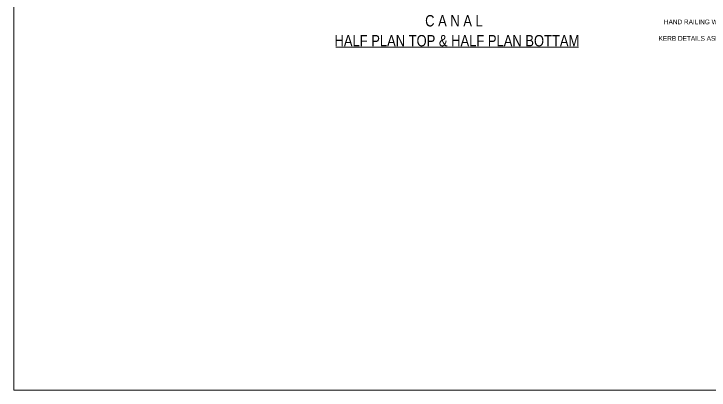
# Model space of a CAD drawing. Header units: millimetres. Extents: x 767120 to 842285, y -73974 to -15864.
# Drawn here: x 767120 to 803994, y -73974 to -54050 of the extents above; entities that cross this region are included whole.
import ezdxf

# ---------------------------------------------------------------- set-up
doc = ezdxf.new("R2010")
doc.units = ezdxf.units.MM
doc.header["$LTSCALE"] = 300
doc.header["$MEASUREMENT"] = 0
doc.layers.add('abutment', color=7, linetype='Continuous')
doc.styles.add('ARIAL NARROW', font='ARIALN.TTF', dxfattribs={"height": 250})
doc.styles.add('arn', font='ARIALN.TTF')

msp = doc.modelspace()

# ---------------------------------------------------------------- linework, layer by layer
at = {"color": 0, "linetype": 'ByBlock', "lineweight": 9}
msp.add_line((784187.5, -55814.8), (797069.7, -55814.8), dxfattribs=at)
at = {"lineweight": 13}
msp.add_line((767119.8, -73973.7), (842284.6, -73973.7), dxfattribs=at)
at = {"color": 0, "linetype": 'ByBlock', "lineweight": 9}
msp.add_lwpolyline([(767119.8, -15863.7), (842284.6, -15863.7), (842284.6, -73973.7), (767119.8, -73973.7)], close=True, dxfattribs=at)

# ---------------------------------------------------------------- texts
at = {"layer": 'abutment', "linetype": 'ByBlock', "lineweight": 13}
for s, height, style, p in [('C A N A L', 600, 'ARIAL NARROW', (788933.3, -54712.1)), ('HAND RAILING WITH 200TH CC M15 WALL ', 250, 'arn', (801596, -54598.7)), ('HALF PLAN TOP & HALF PLAN BOTTAM', 600, 'ARIAL NARROW', (784126.1, -55768.3)), ('KERB DETAILS ASPER MOST.', 250, 'arn', (801314.1, -55471.3))]:
    msp.add_text(s, height=height, dxfattribs=dict(at, style=style)).set_placement(p)

doc.saveas('drawing.dxf')
